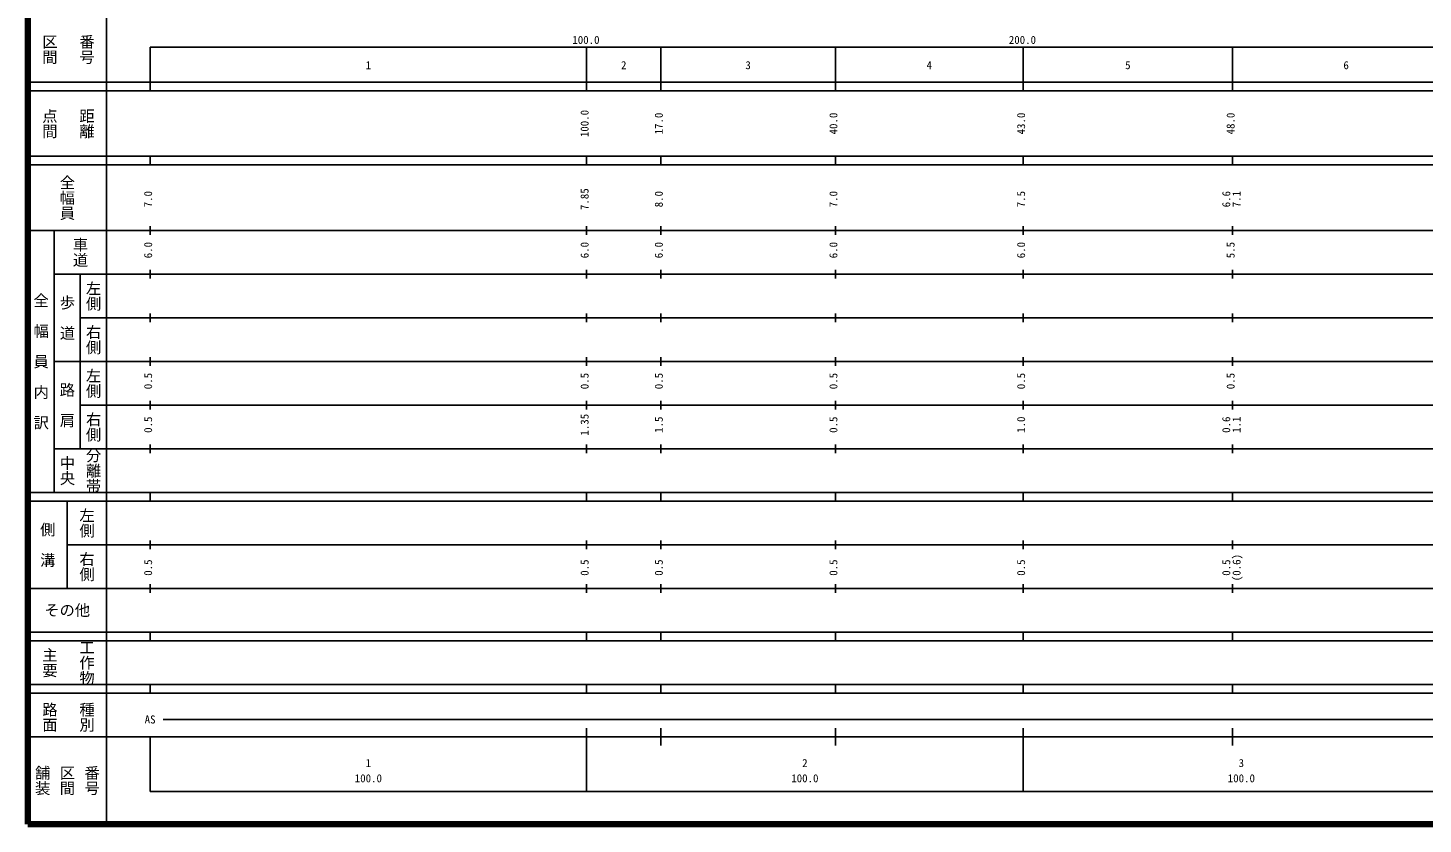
# Model space of a CAD drawing. Units: millimetres on the paper, enlarged 1000 times. Extents: x 40000 to 680000, y 20000 to 380000.
# Drawn here: x 40000 to 359636, y 20000 to 202409 of the extents above; entities that cross this region are included whole.
import ezdxf
from ezdxf.enums import TextEntityAlignment as Align

# ---------------------------------------------------------------- set-up
doc = ezdxf.new("R2010")
doc.units = ezdxf.units.MM
doc.header["$LTSCALE"] = 1000
doc.layers.add('M-TTL', color=2, linetype='Continuous', lineweight=140)
doc.layers.add('M-TTL-BAND', color=7, linetype='Continuous', lineweight=25)
doc.styles.add('@ＭＳ ゴシック', font='')
doc.styles.add('ＭＳ ゴシック', font='')
doc.styles.get('@ＭＳ ゴシック').set_extended_font_data('@MS Gothic')
doc.styles.get('ＭＳ ゴシック').set_extended_font_data('MS Gothic')

msp = doc.modelspace()

# ---------------------------------------------------------------- linework, layer by layer
at = {"layer": 'M-TTL'}
for p, q in [((40000, 380000), (40000, 20000)), ((40000, 20000), (680000, 20000))]:
    msp.add_line(p, q, dxfattribs=at)
at = {"layer": 'M-TTL-BAND'}
for p, q in [((58000, 370000), (58000, 20000)), ((68000, 198000), (579000, 198000)), ((68000, 198000), (68000, 188000)), ((168000, 188000), (168000, 198000)), ((185000, 188000), (185000, 198000)), ((225000, 188000), (225000, 198000)), ((268000, 188000), (268000, 198000)), ((316000, 188000), (316000, 198000)), ((40000, 190000), (579000, 190000)), ((40000, 188000), (579000, 188000)), ((40000, 173000), (579000, 173000)), ((68000, 171000), (68000, 173000)), ((168000, 171000), (168000, 173000)), ((185000, 171000), (185000, 173000)), ((225000, 171000), (225000, 173000)), ((268000, 171000), (268000, 173000)), ((316000, 171000), (316000, 173000)), ((40000, 171000), (579000, 171000)), ((68000, 155000), (68000, 157000)), ((168000, 155000), (168000, 157000)), ((185000, 155000), (185000, 157000)), ((225000, 155000), (225000, 157000)), ((268000, 155000), (268000, 157000)), ((316000, 155000), (316000, 157000)), ((40000, 156000), (579000, 156000)), ((46000, 96000), (46000, 156000)), ((46000, 146000), (579000, 146000)), ((52000, 146000), (52000, 106000)), ((68000, 145000), (68000, 147000)), ((168000, 145000), (168000, 147000)), ((185000, 145000), (185000, 147000)), ((225000, 145000), (225000, 147000)), ((268000, 145000), (268000, 147000)), ((316000, 145000), (316000, 147000)), ((52000, 136000), (579000, 136000)), ((68000, 135000), (68000, 137000)), ((168000, 135000), (168000, 137000)), ((185000, 135000), (185000, 137000)), ((225000, 135000), (225000, 137000)), ((268000, 135000), (268000, 137000)), ((316000, 135000), (316000, 137000)), ((46000, 126000), (579000, 126000)), ((68000, 125000), (68000, 127000)), ((168000, 125000), (168000, 127000)), ((185000, 125000), (185000, 127000)), ((225000, 125000), (225000, 127000)), ((268000, 125000), (268000, 127000)), ((316000, 125000), (316000, 127000)), ((52000, 116000), (579000, 116000)), ((68000, 115000), (68000, 117000)), ((168000, 115000), (168000, 117000)), ((185000, 115000), (185000, 117000)), ((225000, 115000), (225000, 117000)), ((268000, 115000), (268000, 117000)), ((316000, 115000), (316000, 117000)), ((46000, 106000), (579000, 106000)), ((68000, 105000), (68000, 107000)), ((168000, 105000), (168000, 107000)), ((185000, 105000), (185000, 107000)), ((225000, 105000), (225000, 107000)), ((268000, 105000), (268000, 107000)), ((316000, 105000), (316000, 107000)), ((40000, 96000), (579000, 96000)), ((68000, 94000), (68000, 96000)), ((168000, 94000), (168000, 96000)), ((185000, 94000), (185000, 96000)), ((225000, 94000), (225000, 96000)), ((268000, 94000), (268000, 96000)), ((316000, 94000), (316000, 96000)), ((40000, 94000), (579000, 94000)), ((49000, 94000), (49000, 74000)), ((49000, 84000), (579000, 84000)), ((68000, 83000), (68000, 85000)), ((168000, 83000), (168000, 85000)), ((185000, 83000), (185000, 85000)), ((225000, 83000), (225000, 85000)), ((268000, 83000), (268000, 85000)), ((316000, 83000), (316000, 85000)), ((40000, 74000), (579000, 74000)), ((68000, 73000), (68000, 75000)), ((168000, 73000), (168000, 75000)), ((185000, 73000), (185000, 75000)), ((225000, 73000), (225000, 75000)), ((268000, 73000), (268000, 75000)), ((316000, 73000), (316000, 75000)), ((40000, 64000), (579000, 64000)), ((68000, 62000), (68000, 64000)), ((168000, 62000), (168000, 64000)), ((185000, 62000), (185000, 64000)), ((225000, 62000), (225000, 64000)), ((268000, 62000), (268000, 64000)), ((316000, 62000), (316000, 64000)), ((40000, 62000), (579000, 62000)), ((40000, 52000), (579000, 52000)), ((68000, 50000), (68000, 52000)), ((168000, 50000), (168000, 52000)), ((185000, 50000), (185000, 52000)), ((225000, 50000), (225000, 52000)), ((268000, 50000), (268000, 52000)), ((316000, 50000), (316000, 52000)), ((40000, 50000), (579000, 50000)), ((71000, 44000), (565000, 44000)), ((168000, 27500), (168000, 42000)), ((185000, 38000), (185000, 42000)), ((225000, 38000), (225000, 42000)), ((268000, 27500), (268000, 42000)), ((316000, 38000), (316000, 42000)), ((40000, 40000), (579000, 40000)), ((68000, 40000), (68000, 27500)), ((68000, 27500), (579000, 27500))]:
    msp.add_line(p, q, dxfattribs=at)

# ---------------------------------------------------------------- texts
at = {"layer": 'M-TTL-BAND', "style": '@ＭＳ ゴシック'}
for s, p in [('区間', (45000, 197500)), ('番号', (53500, 197500)), ('点間', (45000, 180500)), ('距離', (53500, 180500)), ('全幅員', (49000, 163500)), ('車道', (52000, 151000)), ('左側', (55000, 141000)), ('全\u3000幅\u3000員\u3000内\u3000訳', (43000, 126000)), ('歩\u3000道', (49000, 136000)), ('右側', (55000, 131000)), ('左側', (55000, 121000)), ('路\u3000肩', (49000, 116000)), ('右側', (55000, 111000)), ('分離帯', (55000, 101000)), ('中央', (49000, 101000)), ('左側', (53500, 89000)), ('側\u3000溝', (44500, 84000)), ('右側', (53500, 79000)), ('工作物', (53500, 57000)), ('主要', (45000, 57000)), ('路面', (45000, 44500)), ('種別', (53500, 44500)), ('舗装', (43333, 30000)), ('区間', (49000, 30000)), ('番号', (54667, 30000))]:
    msp.add_text(s, height=2566, rotation=270, dxfattribs=at).set_placement(p, align=Align.MIDDLE_CENTER)
at = {"layer": 'M-TTL-BAND', "style": 'ＭＳ ゴシック'}
for s, p in [('100.0', (167844, 198195)), ('200.0', (267844, 198195)), ('1', (118000, 192405)), ('2', (176500, 192405)), ('3', (205000, 192405)), ('4', (246500, 192405)), ('5', (292000, 192405)), ('6', (342000, 192405)), ('AS', (68000, 42500)), ('1', (118000, 32523)), ('2', (218000, 32523)), ('3', (318000, 32523)), ('100.0', (118000, 29033)), ('100.0', (218000, 29033)), ('100.0', (318000, 29033))]:
    msp.add_text(s, height=1833, dxfattribs=at).set_placement(p, align=Align.BOTTOM_CENTER)
for s, p in [('100.0', (169000, 180500)), ('17.0', (186000, 180500)), ('40.0', (226000, 180500)), ('43.0', (269000, 180500)), ('48.0', (317000, 180500)), ('7.0', (69000, 163174)), ('7.85', (169000, 163174)), ('8.0', (186000, 163174)), ('7.0', (226000, 163174)), ('7.5', (269000, 163174)), ('6.6', (316000, 163174)), ('7.1', (318370, 163174)), ('6.0', (69000, 151500)), ('6.0', (169000, 151500)), ('6.0', (186000, 151500)), ('6.0', (226000, 151500)), ('6.0', (269000, 151500)), ('5.5', (317000, 151500)), ('0.5', (69000, 121500)), ('0.5', (169000, 121500)), ('0.5', (186000, 121500)), ('0.5', (226000, 121500)), ('0.5', (269000, 121500)), ('0.5', (317000, 121500)), ('0.5', (69000, 111500)), ('1.35', (169000, 111500)), ('1.5', (186000, 111500)), ('0.5', (226000, 111500)), ('1.0', (269000, 111500)), ('0.6', (316000, 111500)), ('1.1', (318370, 111500)), ('0.5', (69000, 78764)), ('0.5', (169000, 78764)), ('0.5', (186000, 78764)), ('0.5', (226000, 78764)), ('0.5', (269000, 78764)), ('0.5', (316000, 78764)), ('(0.6)', (318370, 78764))]:
    msp.add_text(s, height=1833, rotation=90, dxfattribs=at).set_placement(p, align=Align.BOTTOM_CENTER)
msp.add_text('その他', height=2566, dxfattribs=at).set_placement((49000, 69000), align=Align.MIDDLE_CENTER)

doc.saveas('drawing.dxf')
